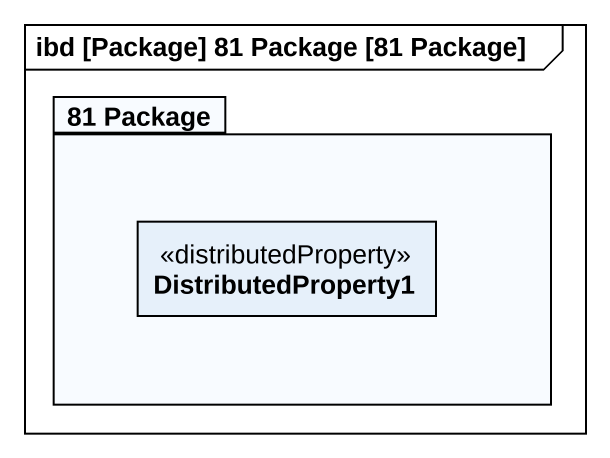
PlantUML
@startuml
mainframe ibd [Package] 81 Package [81 Package]
package "81 Package" as p81_Package {
  rectangle DistributedProperty1 <<distributedProperty>>
}
@enduml
